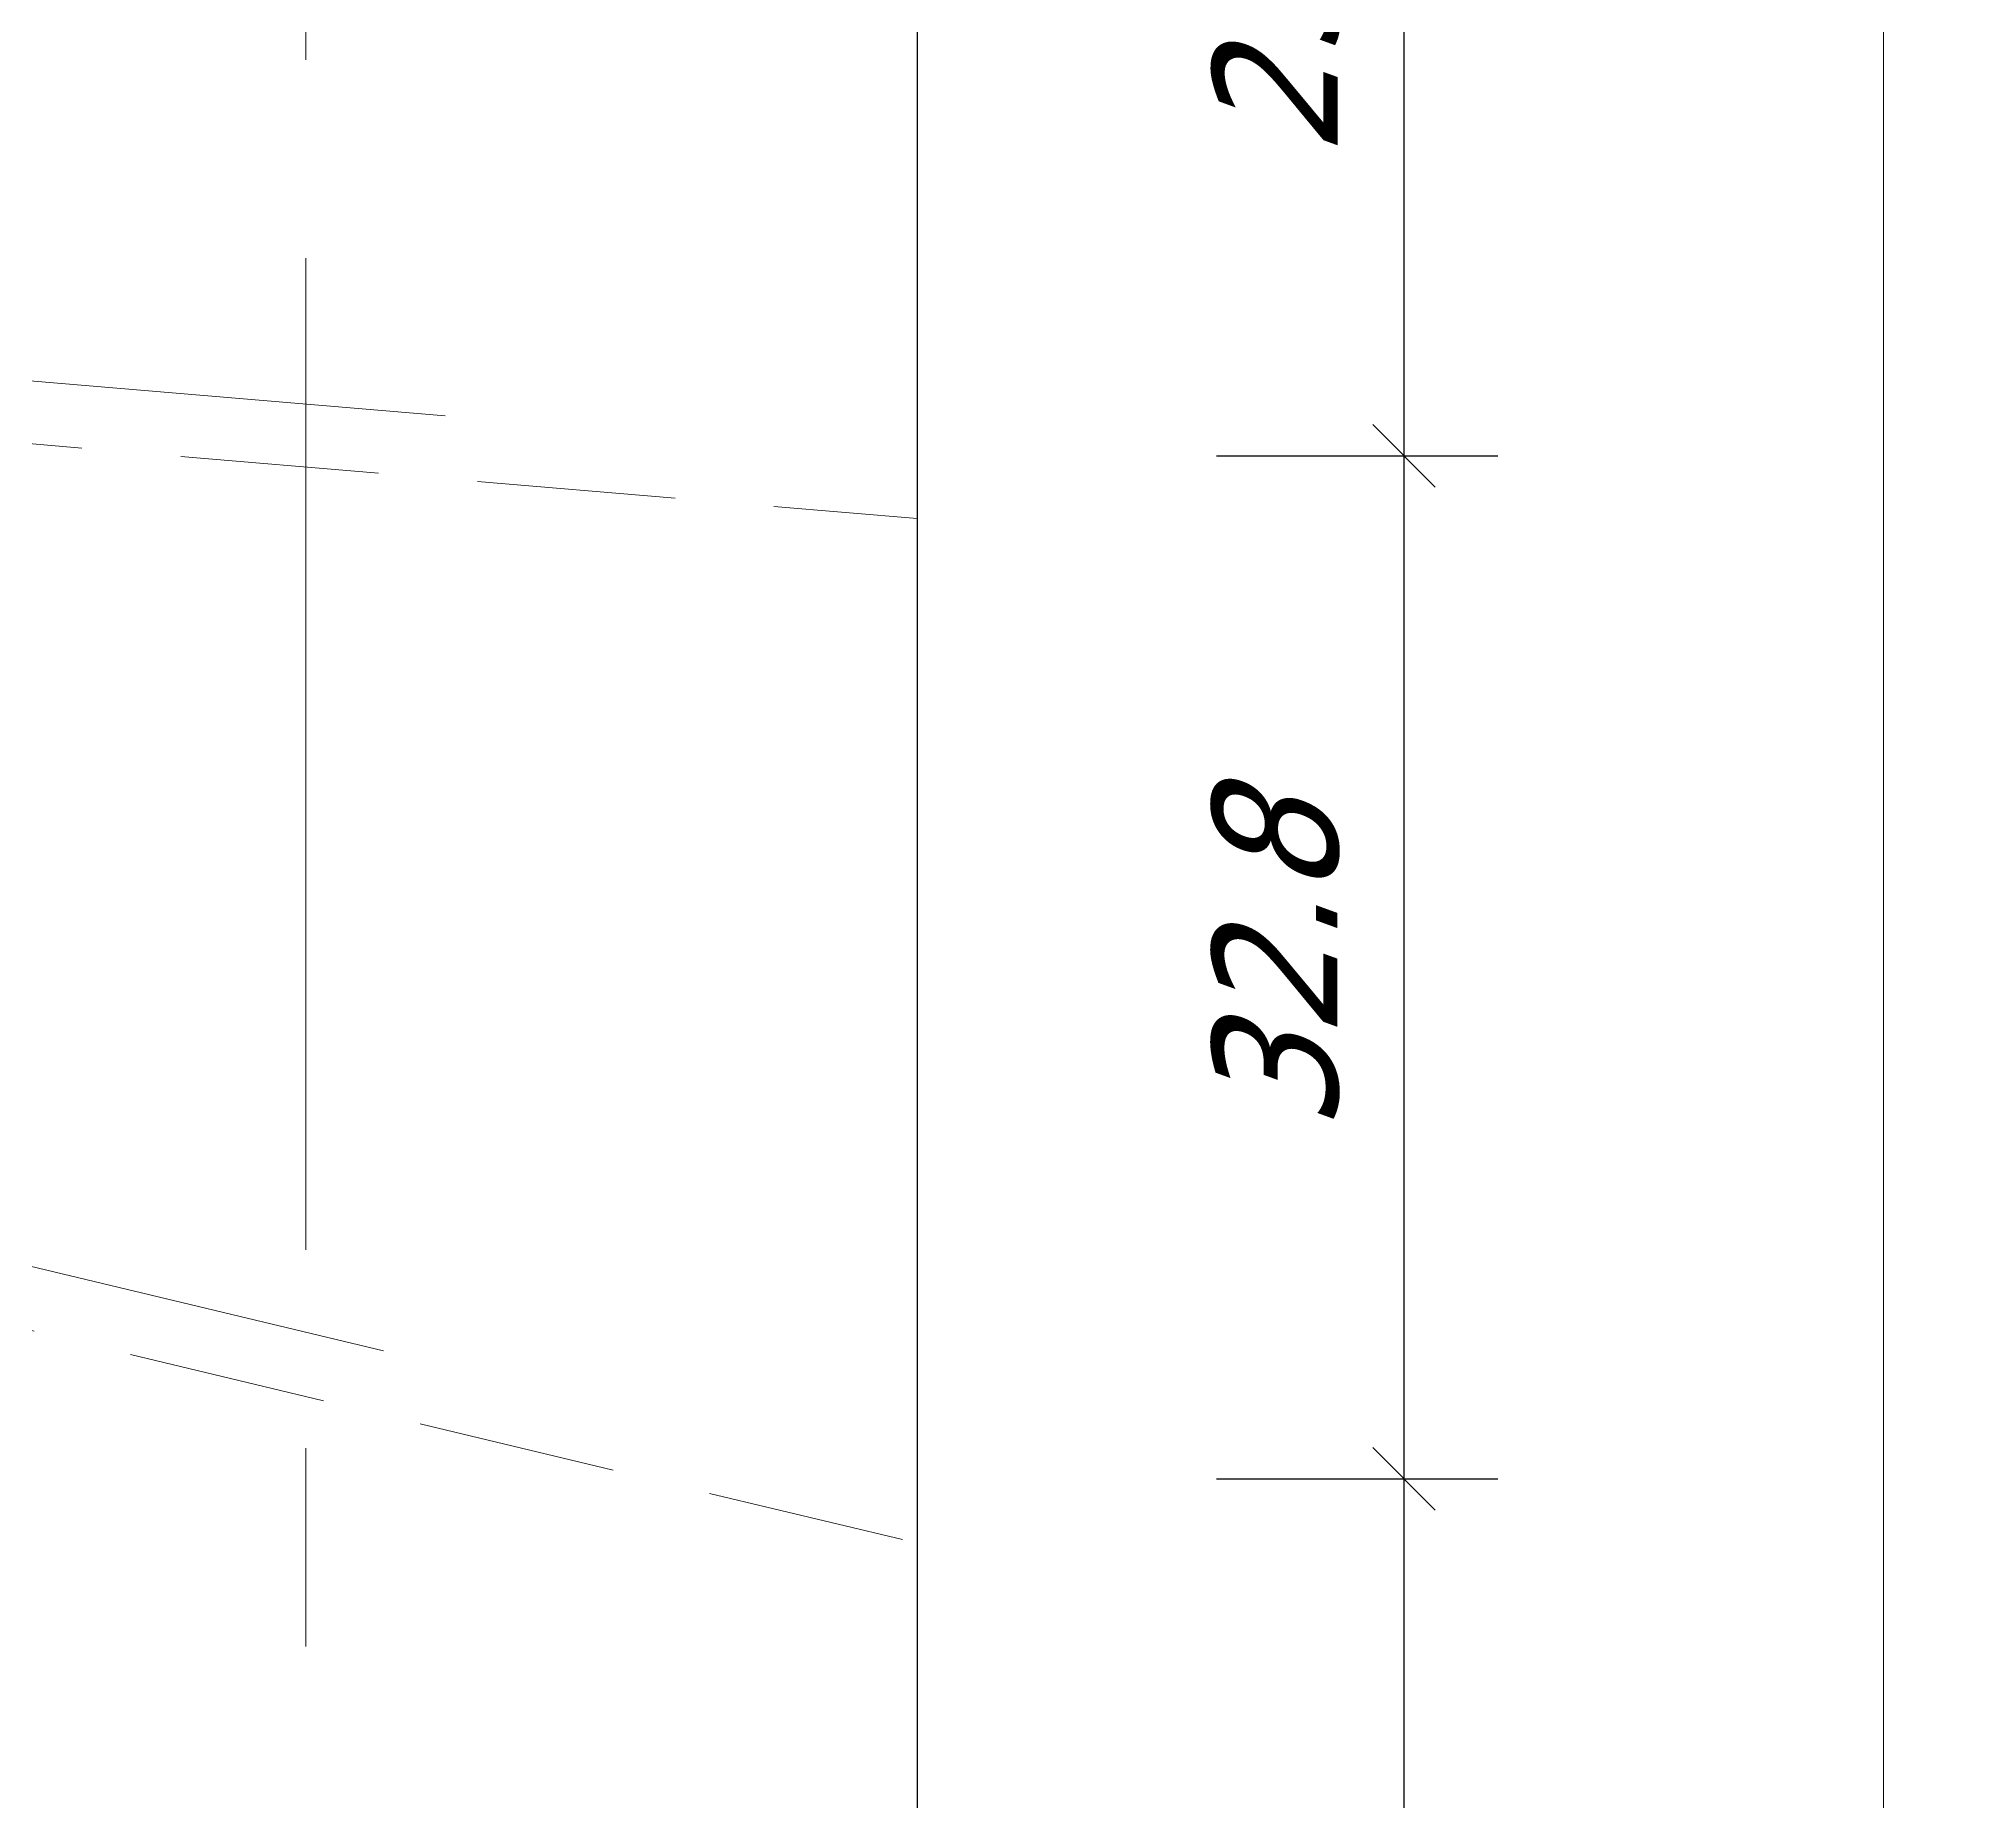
# Model space of a CAD drawing. Header units: millimetres. Extents: x 1206 to 5166, y 1455 to 2049.
# Drawn here: x 1497.5 to 1559.6, y 1698.7 to 1755.1 of the extents above; entities that cross this region are included whole.
import ezdxf

# ---------------------------------------------------------------- set-up
doc = ezdxf.new("R2010")
doc.units = ezdxf.units.MM
for name, pattern in [('AXES', [50.8, 31.75, -6.35, 6.35, -6.35]), ('CACHE', [9.525, 6.35, -3.175]), ('IMPORT-Pointillé', [150, 75, -75])]:
    doc.linetypes.add(name, pattern=pattern)
for name, color, linetype, lineweight in [('ABAK_A-AXES', 32, 'AXES', 20), ('ABAK_A-COTA', 7, 'Continuous', 18), ('ABAK_BC-COFFRAGE-CA', 7, 'CACHE', 15), ('ABAK_BC-COFFRAGE-VU', 7, 'Continuous', 30), ('ABAK_Hachures', 252, 'Continuous', 15), ('al-escaliers et ascenseurs_Stylo_No__21', 7, 'Continuous', 9)]:
    doc.layers.add(name, color=color, linetype=linetype, lineweight=lineweight)
doc.styles.add('ABAK_BA', font='tahoma.ttf')
doc.styles.add('ABAK_RESA', font='tahoma.ttf', dxfattribs={"oblique": 20})
doc.dimstyles.new('ABAK_BA', dxfattribs={"dimtxt": 0.25, "dimasz": 0.13, "dimexe": 0.15, "dimexo": 0.2, "dimgap": 0.1, "dimtad": 1, "dimdec": 1, "dimdsep": 46, "dimtxsty": 'ABAK_BA', "dimblk": 'OBLIQUE', "dimcen": 4, "dimclrd": 256, "dimclrt": 256, "dimazin": 2, "dimtfac": 1, "dimtdec": 1, "dimtix": 1, "dimtmove": 2, "dimatfit": 3, "dimldrblk": 'OBLIQUE', "dimfxl": 0.5, "dimfxlon": 1, "dimlwd": -1, "dimlwe": -1, "dimarcsym": 0})
doc.dimstyles.new('ABAK_BA-RESA', dxfattribs={"dimtxt": 0.2, "dimasz": 0.1, "dimexe": 0.15, "dimexo": 0.2, "dimgap": 0.1, "dimtad": 1, "dimdec": 1, "dimdsep": 46, "dimtxsty": 'ABAK_RESA', "dimblk": 'OBLIQUE', "dimcen": 4, "dimclrd": 256, "dimclre": 256, "dimclrt": 256, "dimazin": 2, "dimtfac": 1, "dimtdec": 1, "dimtix": 1, "dimtmove": 2, "dimatfit": 3, "dimldrblk": 'OBLIQUE', "dimfxl": 0.3, "dimfxlon": 1, "dimarcsym": 0})

# ---------------------------------------------------------------- blocks, each defined once
blk = doc.blocks.new('_Oblique')
at = {"color": 0, "linetype": 'ByBlock', "lineweight": -2}
blk.add_line((-0.5, -0.5), (0.5, 0.5), dxfattribs=at)
blk = doc.blocks.new('*D130')
at = {"layer": 'ABAK_A-COTA', "lineweight": -2, "transparency": 16777216}
for p, q in [((1535.215, 1771.434), (1544.215, 1771.434)), ((1541.215, 1771.434), (1541.215, 1741.741)), ((1535.215, 1741.741), (1544.215, 1741.741))]:
    blk.add_line(p, q, dxfattribs=at)
at = {"layer": 'DEFPOINTS', "color": 0, "transparency": 16777216}
for p in [(1525.692, 1771.434), (1525.635, 1741.741), (1541.215, 1741.741)]:
    blk.add_point(p, dxfattribs=at)
at = {"layer": 'ABAK_A-COTA', "lineweight": -2, "transparency": 16777216, "xscale": 2, "yscale": 2, "zscale": 2}
for p, rotation in [((1541.215, 1771.434), 90), ((1541.215, 1741.741), 270)]:
    blk.add_blockref('_Oblique', p, dxfattribs=dict(at, rotation=rotation))
at = {"layer": 'ABAK_A-COTA', "transparency": 16777216, "insert": (1537.134, 1756.587), "char_height": 4, "attachment_point": 5, "rotation": 90, "style": 'ABAK_RESA'}
blk.add_mtext('29.7', dxfattribs=at)
blk = doc.blocks.new('*D131')
at = {"layer": 'ABAK_A-COTA', "lineweight": -2, "transparency": 16777216}
for p, q in [((1535.215, 1741.741), (1544.215, 1741.741)), ((1541.215, 1741.741), (1541.215, 1708.991)), ((1535.215, 1708.991), (1544.215, 1708.991))]:
    blk.add_line(p, q, dxfattribs=at)
at = {"layer": 'DEFPOINTS', "color": 0, "transparency": 16777216}
for p in [(1525.635, 1741.741), (1525.635, 1708.991), (1541.215, 1708.991)]:
    blk.add_point(p, dxfattribs=at)
at = {"layer": 'ABAK_A-COTA', "lineweight": -2, "transparency": 16777216, "xscale": 2, "yscale": 2, "zscale": 2}
for p, rotation in [((1541.215, 1741.741), 90), ((1541.215, 1708.991), 270)]:
    blk.add_blockref('_Oblique', p, dxfattribs=dict(at, rotation=rotation))
at = {"layer": 'ABAK_A-COTA', "transparency": 16777216, "insert": (1537.124, 1725.366), "char_height": 4, "attachment_point": 5, "rotation": 90, "style": 'ABAK_RESA'}
blk.add_mtext('32.8', dxfattribs=at)
blk = doc.blocks.new('*D132')
at = {"layer": 'ABAK_A-COTA', "lineweight": -2, "transparency": 16777216}
for p, q in [((1535.215, 1708.991), (1544.215, 1708.991)), ((1541.215, 1708.991), (1541.215, 1673.828)), ((1535.215, 1673.828), (1544.215, 1673.828))]:
    blk.add_line(p, q, dxfattribs=at)
at = {"layer": 'DEFPOINTS', "color": 0, "transparency": 16777216}
for p in [(1525.635, 1708.991), (1525.635, 1673.828), (1541.215, 1673.828)]:
    blk.add_point(p, dxfattribs=at)
at = {"layer": 'ABAK_A-COTA', "lineweight": -2, "transparency": 16777216, "xscale": 2, "yscale": 2, "zscale": 2}
for p, rotation in [((1541.215, 1708.991), 90), ((1541.215, 1673.828), 270)]:
    blk.add_blockref('_Oblique', p, dxfattribs=dict(at, rotation=rotation))
at = {"layer": 'ABAK_A-COTA', "transparency": 16777216, "insert": (1537.132, 1691.409), "char_height": 4, "attachment_point": 5, "rotation": 90, "style": 'ABAK_RESA'}
blk.add_mtext('35.2', dxfattribs=at)
blk = doc.blocks.new('*D135')
at = {"layer": 'ABAK_A-COTA', "color": 0, "transparency": 16777216}
for p, q in [((1546.56, 1797.134), (1559.56, 1797.134)), ((1548.215, 1583.668), (1559.56, 1583.668))]:
    blk.add_line(p, q, dxfattribs=at)
at = {"layer": 'ABAK_A-COTA', "transparency": 16777216}
blk.add_line((1556.56, 1583.668), (1556.56, 1797.134), dxfattribs=at)
at = {"layer": 'DEFPOINTS', "color": 0, "transparency": 16777216}
for p in [(1525.635, 1797.134), (1556.56, 1797.134), (1544.215, 1583.668)]:
    blk.add_point(p, dxfattribs=at)
at = {"layer": 'ABAK_A-COTA', "transparency": 16777216, "xscale": 2.6, "yscale": 2.6, "zscale": 2.6}
for p, rotation in [((1556.56, 1797.134), 90), ((1556.56, 1583.668), 270)]:
    blk.add_blockref('_Oblique', p, dxfattribs=dict(at, rotation=rotation))
at = {"layer": 'ABAK_A-COTA', "transparency": 16777216, "insert": (1551.955, 1690.401), "char_height": 5, "attachment_point": 5, "rotation": 90, "style": 'ABAK_BA'}
blk.add_mtext('213.5', dxfattribs=at)

msp = doc.modelspace()

# ---------------------------------------------------------------- hatches: boundary and pattern name
at = {"layer": 'ABAK_Hachures'}
h = msp.add_hatch(dxfattribs=at)
h.set_pattern_fill('ANSI31', color=256)
h.set_pattern_definition([(45, (-24835.1735, 5158.8185), (-2.24506403, 2.24506403), [])])
h.paths.add_polyline_path([(1265.635, 1583.668), (1265.635, 1563.668), (1544.135, 1563.668), (1544.135, 1583.668), (1335.635, 1583.668), (1335.635, 1791.668), (1315.635, 1791.668), (1315.635, 1583.668)])
edge = h.paths.add_edge_path(flags=16)
edge.add_line((1525.635, 1583.668), (1544.135, 1583.668))

# ---------------------------------------------------------------- linework, layer by layer
at = {"layer": 'ABAK_A-AXES'}
msp.add_line((1506.078, 1849.671), (1506.078, 1533.334), dxfattribs=at)
at = {"layer": 'ABAK_BC-COFFRAGE-CA'}
for p, q in [((1435.635, 1747.334), (1525.635, 1739.734)), ((1435.635, 1728.534), (1525.635, 1706.934))]:
    msp.add_line(p, q, dxfattribs=at)
at = {"layer": 'ABAK_BC-COFFRAGE-VU'}
msp.add_line((1525.635, 1795.134), (1525.635, 1583.668), dxfattribs=at)
at = {"layer": 'al-escaliers et ascenseurs_Stylo_No__21', "linetype": 'IMPORT-Pointillé'}
for p, q in [((1435.803, 1749.327), (1525.803, 1741.727)), ((1435.635, 1730.591), (1525.635, 1708.991))]:
    msp.add_line(p, q, dxfattribs=at)

# ---------------------------------------------------------------- dimensions: what is measured, and where the dimension line sits
at = {"layer": 'ABAK_A-COTA'}
for base, p1, p2, dimstyle, picture, middle in [((1556.56, 1797.134), (1544.215, 1583.668), (1525.635, 1797.134), 'ABAK_BA', '*D135', (1551.955, 1690.401)), ((1541.215, 1741.741), (1525.692, 1771.434), (1525.635, 1741.741), 'ABAK_BA-RESA', '*D130', (1537.134, 1756.587)), ((1541.2149, 1708.9906), (1525.6346, 1741.7409), (1525.6346, 1708.9906), 'ABAK_BA-RESA', '*D131', (1537.1236, 1725.3657)), ((1541.215, 1673.828), (1525.635, 1708.991), (1525.635, 1673.828), 'ABAK_BA-RESA', '*D132', (1537.132, 1691.409))]:
    dim = msp.add_linear_dim(base=base, p1=p1, p2=p2, angle=90, dimstyle=dimstyle, dxfattribs=at)
    dim.commit()
    dim.dimension.update_dxf_attribs({"geometry": picture, "text_midpoint": middle})

doc.saveas('drawing.dxf')
